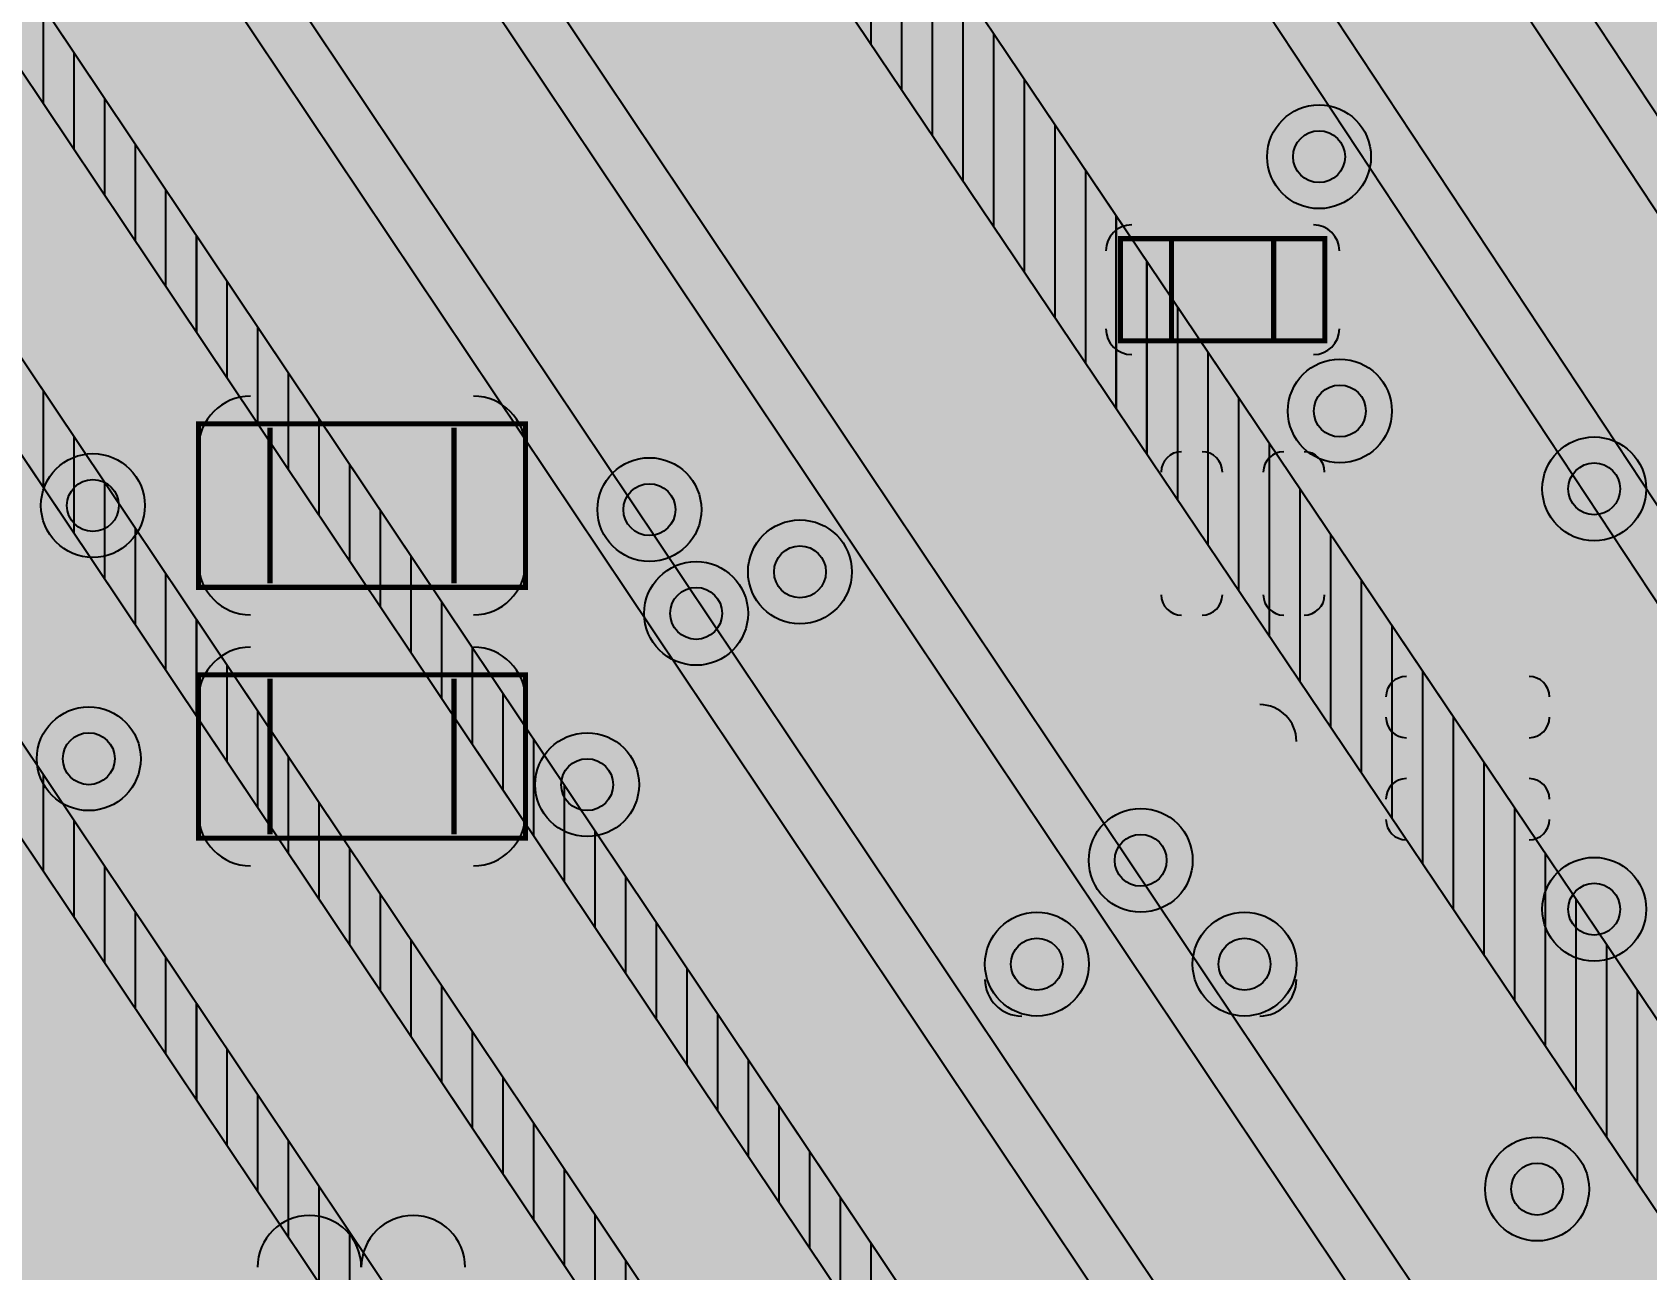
# Model space of a CAD drawing. Extents: x -57 to 2380, y -38 to 1737.
# Drawn here: x 249.1 to 560.1, y 844.5 to 1083 of the extents above; entities that cross this region are included whole.
import ezdxf

# ---------------------------------------------------------------- set-up
doc = ezdxf.new("R2010")
doc.units = 9
for name, color, linetype, true_color in [('BottomLayer', 7, 'Continuous', 0x0000ff), ('Document', 7, 'Continuous', 0xffffff), ('Hole', 7, 'Continuous', 0x222222), ('Multi-Layer', 7, 'Continuous', 0xc0c0c0), ('TopLayer', 7, 'Continuous', 0xff0000), ('TopPasteMaskLayer', 7, 'Continuous', 0x808080), ('TopSilkLayer', 7, 'Continuous', 0xffff00), ('TopSolderMaskLayer', 7, 'Continuous', 0x800080)]:
    doc.layers.add(name, color=color, linetype=linetype, true_color=true_color)

msp = doc.modelspace()

# ---------------------------------------------------------------- hatches: boundary and pattern name
at = {"layer": 'Document'}
for points in [[(830, 1191.61), (5, 1191.61), (5, 486.61), (830, 486.61)], [(280.98, 1009.15), (280.98, 975.49), (344.72, 975.49), (344.72, 1009.15)], [(388.74, 987.32), (389.99, 987.4), (391.23, 987.64), (392.42, 988.02), (393.56, 988.56), (394.62, 989.23), (395.58, 990.03), (396.44, 990.95), (397.18, 991.96), (397.79, 993.06), (398.25, 994.23), (398.56, 995.45), (398.72, 996.69), (398.72, 997.95), (398.56, 999.19), (398.25, 1000.41), (397.79, 1001.58), (397.18, 1002.68), (396.44, 1003.7), (395.58, 1004.61), (394.62, 1005.41), (393.56, 1006.08), (392.42, 1006.62), (391.23, 1007.01), (389.99, 1007.24), (388.74, 1007.32), (387.49, 1007.24), (386.25, 1007.01), (385.06, 1006.62), (383.92, 1006.08), (382.86, 1005.41), (381.89, 1004.61), (381.03, 1003.7), (380.3, 1002.68), (379.69, 1001.58), (379.23, 1000.41), (378.92, 999.19), (378.76, 997.95), (378.76, 996.69), (378.92, 995.45), (379.23, 994.23), (379.69, 993.06), (380.3, 991.96), (381.03, 990.95), (381.89, 990.03), (382.86, 989.23), (383.92, 988.56), (385.06, 988.02), (386.25, 987.64), (387.49, 987.4)], [(478.38, 998.23), (478.38, 974.6), (478.36, 974.13), (478.27, 973.66), (478.13, 973.21), (477.93, 972.77), (477.69, 972.37), (477.39, 971.99), (477.06, 971.66), (476.68, 971.36), (476.28, 971.12), (475.84, 970.92), (475.39, 970.78), (474.92, 970.7), (474.45, 970.67), (470.51, 970.67), (470.04, 970.7), (469.57, 970.78), (469.11, 970.92), (468.68, 971.12), (468.27, 971.36), (467.9, 971.66), (467.56, 971.99), (467.27, 972.37), (467.02, 972.77), (466.83, 973.21), (466.69, 973.66), (466.6, 974.13), (466.57, 974.6), (466.57, 998.23), (466.6, 998.7), (466.69, 999.17), (466.83, 999.62), (467.02, 1000.06), (467.27, 1000.46), (467.56, 1000.84), (467.9, 1001.17), (468.27, 1001.47), (468.68, 1001.71), (469.11, 1001.91), (469.57, 1002.05), (470.04, 1002.13), (470.51, 1002.16), (474.45, 1002.16), (474.92, 1002.13), (475.39, 1002.05), (475.84, 1001.91), (476.28, 1001.71), (476.68, 1001.47), (477.06, 1001.17), (477.39, 1000.84), (477.69, 1000.46), (477.93, 1000.06), (478.13, 999.62), (478.27, 999.17), (478.36, 998.7)], [(498.07, 998.23), (498.07, 974.6), (498.04, 974.13), (497.96, 973.66), (497.81, 973.21), (497.62, 972.77), (497.37, 972.37), (497.08, 971.99), (496.74, 971.66), (496.37, 971.36), (495.96, 971.12), (495.53, 970.92), (495.08, 970.78), (494.61, 970.7), (494.13, 970.67), (490.2, 970.67), (489.72, 970.7), (489.25, 970.78), (488.8, 970.92), (488.37, 971.12), (487.96, 971.36), (487.59, 971.66), (487.25, 971.99), (486.96, 972.37), (486.71, 972.77), (486.51, 973.21), (486.37, 973.66), (486.29, 974.13), (486.26, 974.6), (486.26, 998.23), (486.29, 998.7), (486.37, 999.17), (486.51, 999.62), (486.71, 1000.06), (486.96, 1000.46), (487.25, 1000.84), (487.59, 1001.17), (487.96, 1001.47), (488.37, 1001.71), (488.8, 1001.91), (489.25, 1002.05), (489.72, 1002.13), (490.2, 1002.16), (494.13, 1002.16), (494.61, 1002.13), (495.08, 1002.05), (495.53, 1001.91), (495.96, 1001.71), (496.37, 1001.47), (496.74, 1001.17), (497.08, 1000.84), (497.37, 1000.46), (497.62, 1000.06), (497.81, 999.62), (497.96, 999.17), (498.04, 998.7)], [(403.58, 982.48), (403.58, 864.37), (521.69, 864.37), (521.69, 982.48)], [(280.98, 960.79), (280.98, 927.12), (344.72, 927.12), (344.72, 960.79)], [(537.44, 947.05), (513.82, 947.05), (513.34, 947.07), (512.88, 947.16), (512.42, 947.3), (511.99, 947.5), (511.58, 947.74), (511.21, 948.04), (510.87, 948.37), (510.58, 948.75), (510.33, 949.15), (510.14, 949.59), (510, 950.04), (509.91, 950.51), (509.88, 950.98), (509.88, 954.92), (509.91, 955.39), (510, 955.86), (510.14, 956.32), (510.33, 956.75), (510.58, 957.16), (510.87, 957.53), (511.21, 957.87), (511.58, 958.16), (511.99, 958.41), (512.42, 958.6), (512.88, 958.74), (513.34, 958.83), (513.82, 958.86), (537.44, 958.86), (537.91, 958.83), (538.38, 958.74), (538.84, 958.6), (539.27, 958.41), (539.68, 958.16), (540.05, 957.87), (540.39, 957.53), (540.68, 957.16), (540.93, 956.75), (541.12, 956.32), (541.26, 955.86), (541.35, 955.39), (541.38, 954.92), (541.38, 950.98), (541.35, 950.51), (541.26, 950.04), (541.12, 949.59), (540.93, 949.15), (540.68, 948.75), (540.39, 948.37), (540.05, 948.04), (539.68, 947.74), (539.27, 947.5), (538.84, 947.3), (538.38, 947.16), (537.91, 947.07)], [(475.06, 953.42), (485.57, 953.42), (486.42, 953.37), (487.26, 953.22), (488.07, 952.96), (488.85, 952.61), (489.58, 952.17), (490.25, 951.65), (490.86, 951.04), (491.39, 950.37), (491.83, 949.64), (492.18, 948.86), (492.43, 948.04), (492.59, 947.2), (492.64, 946.35), (492.64, 900.49), (492.59, 899.64), (492.43, 898.8), (492.18, 897.99), (491.83, 897.21), (491.39, 896.48), (490.86, 895.81), (490.25, 895.2), (489.58, 894.68), (488.85, 894.23), (488.07, 893.88), (487.26, 893.63), (486.42, 893.47), (485.57, 893.42), (439.71, 893.42), (438.86, 893.47), (438.02, 893.63), (437.2, 893.88), (436.42, 894.23), (435.69, 894.68), (435.02, 895.2), (434.42, 895.81), (433.89, 896.48), (433.45, 897.21), (433.1, 897.99), (432.84, 898.8), (432.69, 899.64), (432.64, 900.49), (432.64, 911)], [(390.14, 945.92), (390.14, 940.92), (417.64, 940.92), (417.64, 945.92)], [(537.44, 927.36), (513.82, 927.36), (513.34, 927.39), (512.88, 927.47), (512.42, 927.62), (511.99, 927.81), (511.58, 928.06), (511.21, 928.35), (510.87, 928.69), (510.58, 929.06), (510.33, 929.47), (510.14, 929.9), (510, 930.36), (509.91, 930.82), (509.88, 931.3), (509.88, 935.23), (509.91, 935.71), (510, 936.18), (510.14, 936.63), (510.33, 937.06), (510.58, 937.47), (510.87, 937.85), (511.21, 938.18), (511.58, 938.47), (511.99, 938.72), (512.42, 938.92), (512.88, 939.06), (513.34, 939.14), (513.82, 939.17), (537.44, 939.17), (537.91, 939.14), (538.38, 939.06), (538.84, 938.92), (539.27, 938.72), (539.68, 938.47), (540.05, 938.18), (540.39, 937.85), (540.68, 937.47), (540.93, 937.06), (541.12, 936.63), (541.26, 936.18), (541.35, 935.71), (541.38, 935.23), (541.38, 931.3), (541.35, 930.82), (541.26, 930.36), (541.12, 929.9), (540.93, 929.47), (540.68, 929.06), (540.39, 928.69), (540.05, 928.35), (539.68, 928.06), (539.27, 927.81), (538.84, 927.62), (538.38, 927.47), (537.91, 927.39)], [(282.5, 907.5), (282.5, 792.5), (342.5, 792.5), (342.5, 907.5)], [(427.64, 883.42), (437.64, 883.42), (437.64, 888.42), (427.64, 888.42)]]:
    msp.add_hatch(color=256, dxfattribs=at).paths.add_polyline_path(points)
at = {"layer": 'TopLayer'}
for points in [[(455.77, 1041.09), (455.78, 1041.36), (455.83, 1041.63), (455.91, 1041.89), (456.03, 1042.14), (456.17, 1042.38), (456.34, 1042.59), (456.53, 1042.79), (456.75, 1042.96), (456.98, 1043.1), (457.23, 1043.21), (457.5, 1043.29), (457.77, 1043.34), (458.04, 1043.36), (468.65, 1043.36), (468.92, 1043.34), (469.19, 1043.29), (469.46, 1043.21), (469.71, 1043.1), (469.94, 1042.96), (470.16, 1042.79), (470.35, 1042.59), (470.52, 1042.38), (470.66, 1042.14), (470.78, 1041.89), (470.86, 1041.63), (470.91, 1041.36), (470.92, 1041.09), (470.92, 1025.63), (470.91, 1025.36), (470.86, 1025.09), (470.78, 1024.83), (470.66, 1024.58), (470.52, 1024.34), (470.35, 1024.13), (470.16, 1023.93), (469.94, 1023.76), (469.71, 1023.62), (469.46, 1023.51), (469.19, 1023.43), (468.92, 1023.38), (468.65, 1023.36), (458.04, 1023.36), (457.77, 1023.38), (457.5, 1023.43), (457.23, 1023.51), (456.98, 1023.62), (456.75, 1023.76), (456.53, 1023.93), (456.34, 1024.13), (456.17, 1024.34), (456.03, 1024.58), (455.91, 1024.83), (455.83, 1025.09), (455.78, 1025.36), (455.77, 1025.63)], [(485.92, 1041.09), (485.94, 1041.36), (485.99, 1041.63), (486.07, 1041.89), (486.18, 1042.14), (486.33, 1042.38), (486.5, 1042.59), (486.69, 1042.79), (486.91, 1042.96), (487.14, 1043.1), (487.39, 1043.21), (487.65, 1043.29), (487.92, 1043.34), (488.2, 1043.36), (498.81, 1043.36), (499.08, 1043.34), (499.35, 1043.29), (499.61, 1043.21), (499.86, 1043.1), (500.1, 1042.96), (500.32, 1042.79), (500.51, 1042.59), (500.68, 1042.38), (500.82, 1042.14), (500.93, 1041.89), (501.02, 1041.63), (501.07, 1041.36), (501.08, 1041.09), (501.08, 1025.63), (501.07, 1025.36), (501.02, 1025.09), (500.93, 1024.83), (500.82, 1024.58), (500.68, 1024.34), (500.51, 1024.13), (500.32, 1023.93), (500.1, 1023.76), (499.86, 1023.62), (499.61, 1023.51), (499.35, 1023.43), (499.08, 1023.38), (498.81, 1023.36), (488.2, 1023.36), (487.92, 1023.38), (487.65, 1023.43), (487.39, 1023.51), (487.14, 1023.62), (486.91, 1023.76), (486.69, 1023.93), (486.5, 1024.13), (486.33, 1024.34), (486.18, 1024.58), (486.07, 1024.83), (485.99, 1025.09), (485.94, 1025.36), (485.92, 1025.63)], [(302.64, 980.21), (302.61, 979.8), (302.54, 979.39), (302.41, 979), (302.24, 978.62), (302.03, 978.26), (301.78, 977.94), (301.48, 977.65), (301.16, 977.39), (300.8, 977.18), (300.43, 977.01), (300.03, 976.88), (299.62, 976.81), (299.21, 976.79), (278.66, 976.79), (278.25, 976.81), (277.84, 976.88), (277.45, 977.01), (277.07, 977.18), (276.72, 977.39), (276.39, 977.65), (276.1, 977.94), (275.84, 978.26), (275.63, 978.62), (275.46, 979), (275.34, 979.39), (275.26, 979.8), (275.24, 980.21), (275.24, 1003.36), (275.26, 1003.77), (275.34, 1004.18), (275.46, 1004.57), (275.63, 1004.95), (275.84, 1005.31), (276.1, 1005.63), (276.39, 1005.92), (276.72, 1006.18), (277.07, 1006.39), (277.45, 1006.56), (277.84, 1006.69), (278.25, 1006.76), (278.66, 1006.79), (299.21, 1006.79), (299.62, 1006.76), (300.03, 1006.69), (300.43, 1006.56), (300.8, 1006.39), (301.16, 1006.18), (301.48, 1005.92), (301.78, 1005.63), (302.03, 1005.31), (302.24, 1004.95), (302.41, 1004.57), (302.54, 1004.18), (302.61, 1003.77), (302.64, 1003.36)], [(350.04, 980.21), (350.01, 979.8), (349.94, 979.39), (349.82, 979), (349.65, 978.62), (349.43, 978.26), (349.18, 977.94), (348.88, 977.65), (348.56, 977.39), (348.21, 977.18), (347.83, 977.01), (347.43, 976.88), (347.03, 976.81), (346.61, 976.79), (326.06, 976.79), (325.65, 976.81), (325.24, 976.88), (324.85, 977.01), (324.47, 977.18), (324.12, 977.39), (323.79, 977.65), (323.5, 977.94), (323.24, 978.26), (323.03, 978.62), (322.86, 979), (322.74, 979.39), (322.66, 979.8), (322.64, 980.21), (322.64, 1003.36), (322.66, 1003.77), (322.74, 1004.18), (322.86, 1004.57), (323.03, 1004.95), (323.24, 1005.31), (323.5, 1005.63), (323.79, 1005.92), (324.12, 1006.18), (324.47, 1006.39), (324.85, 1006.56), (325.24, 1006.69), (325.65, 1006.76), (326.06, 1006.79), (346.61, 1006.79), (347.03, 1006.76), (347.43, 1006.69), (347.83, 1006.56), (348.21, 1006.39), (348.56, 1006.18), (348.88, 1005.92), (349.18, 1005.63), (349.43, 1005.31), (349.65, 1004.95), (349.82, 1004.57), (349.94, 1004.18), (350.01, 1003.77), (350.04, 1003.36)], [(435.87, 998.23), (436.2, 998.21), (436.52, 998.15), (436.84, 998.05), (437.15, 997.91), (437.43, 997.74), (437.69, 997.53), (437.93, 997.3), (438.13, 997.04), (438.31, 996.75), (438.44, 996.45), (438.54, 996.13), (438.6, 995.8), (438.62, 995.47), (438.62, 975.39), (438.6, 975.06), (438.54, 974.73), (438.44, 974.41), (438.31, 974.11), (438.13, 973.83), (437.93, 973.56), (437.69, 973.33), (437.43, 973.12), (437.15, 972.95), (436.84, 972.81), (436.52, 972.72), (436.2, 972.66), (435.87, 972.64), (430.35, 972.64), (430.02, 972.66), (429.69, 972.72), (429.38, 972.81), (429.07, 972.95), (428.79, 973.12), (428.53, 973.33), (428.29, 973.56), (428.09, 973.83), (427.91, 974.11), (427.78, 974.41), (427.68, 974.73), (427.62, 975.06), (427.6, 975.39), (427.6, 995.47), (427.62, 995.8), (427.68, 996.13), (427.78, 996.45), (427.91, 996.75), (428.09, 997.04), (428.29, 997.3), (428.53, 997.53), (428.79, 997.74), (429.07, 997.91), (429.38, 998.05), (429.69, 998.15), (430.02, 998.21), (430.35, 998.23)], [(455.55, 998.23), (455.88, 998.21), (456.21, 998.15), (456.53, 998.05), (456.83, 997.91), (457.12, 997.74), (457.38, 997.53), (457.61, 997.3), (457.82, 997.04), (457.99, 996.75), (458.13, 996.45), (458.23, 996.13), (458.29, 995.8), (458.31, 995.47), (458.31, 975.39), (458.29, 975.06), (458.23, 974.73), (458.13, 974.41), (457.99, 974.11), (457.82, 973.83), (457.61, 973.56), (457.38, 973.33), (457.12, 973.12), (456.83, 972.95), (456.53, 972.81), (456.21, 972.72), (455.88, 972.66), (455.55, 972.64), (450.04, 972.64), (449.71, 972.66), (449.38, 972.72), (449.06, 972.81), (448.76, 972.95), (448.47, 973.12), (448.21, 973.33), (447.98, 973.56), (447.77, 973.83), (447.6, 974.11), (447.46, 974.41), (447.36, 974.73), (447.3, 975.06), (447.28, 975.39), (447.28, 995.47), (447.3, 995.8), (447.36, 996.13), (447.46, 996.45), (447.6, 996.75), (447.77, 997.04), (447.98, 997.3), (448.21, 997.53), (448.47, 997.74), (448.76, 997.91), (449.06, 998.05), (449.38, 998.15), (449.71, 998.21), (450.04, 998.23)], [(475.24, 998.23), (475.57, 998.21), (475.89, 998.15), (476.21, 998.05), (476.52, 997.91), (476.8, 997.74), (477.06, 997.53), (477.3, 997.3), (477.5, 997.04), (477.68, 996.75), (477.81, 996.45), (477.91, 996.13), (477.97, 995.8), (477.99, 995.47), (477.99, 967.52), (477.97, 967.19), (477.91, 966.86), (477.81, 966.54), (477.68, 966.24), (477.5, 965.95), (477.3, 965.69), (477.06, 965.45), (476.8, 965.25), (476.52, 965.08), (476.21, 964.94), (475.89, 964.84), (475.57, 964.78), (475.24, 964.76), (469.72, 964.76), (469.39, 964.78), (469.06, 964.84), (468.75, 964.94), (468.44, 965.08), (468.16, 965.25), (467.9, 965.45), (467.66, 965.69), (467.46, 965.95), (467.28, 966.24), (467.15, 966.54), (467.05, 966.86), (466.99, 967.19), (466.97, 967.52), (466.97, 995.47), (466.99, 995.8), (467.05, 996.13), (467.15, 996.45), (467.28, 996.75), (467.46, 997.04), (467.66, 997.3), (467.9, 997.53), (468.16, 997.74), (468.44, 997.91), (468.75, 998.05), (469.06, 998.15), (469.39, 998.21), (469.72, 998.23)], [(494.92, 998.23), (495.25, 998.21), (495.58, 998.15), (495.9, 998.05), (496.2, 997.91), (496.49, 997.74), (496.75, 997.53), (496.98, 997.3), (497.19, 997.04), (497.36, 996.75), (497.5, 996.45), (497.6, 996.13), (497.66, 995.8), (497.68, 995.47), (497.68, 967.52), (497.66, 967.19), (497.6, 966.86), (497.5, 966.54), (497.36, 966.24), (497.19, 965.95), (496.98, 965.69), (496.75, 965.45), (496.49, 965.25), (496.2, 965.08), (495.9, 964.94), (495.58, 964.84), (495.25, 964.78), (494.92, 964.76), (489.41, 964.76), (489.08, 964.78), (488.75, 964.84), (488.43, 964.94), (488.13, 965.08), (487.84, 965.25), (487.58, 965.45), (487.35, 965.69), (487.14, 965.95), (486.97, 966.24), (486.83, 966.54), (486.73, 966.86), (486.67, 967.19), (486.65, 967.52), (486.65, 995.47), (486.67, 995.8), (486.73, 996.13), (486.83, 996.45), (486.97, 996.75), (487.14, 997.04), (487.35, 997.3), (487.58, 997.53), (487.84, 997.74), (488.13, 997.91), (488.43, 998.05), (488.75, 998.15), (489.08, 998.21), (489.41, 998.23)], [(302.64, 931.85), (302.61, 931.44), (302.54, 931.03), (302.41, 930.63), (302.24, 930.26), (302.03, 929.9), (301.78, 929.58), (301.48, 929.28), (301.16, 929.03), (300.8, 928.82), (300.43, 928.65), (300.03, 928.52), (299.62, 928.45), (299.21, 928.42), (278.66, 928.42), (278.25, 928.45), (277.84, 928.52), (277.45, 928.65), (277.07, 928.82), (276.72, 929.03), (276.39, 929.28), (276.1, 929.58), (275.84, 929.9), (275.63, 930.26), (275.46, 930.63), (275.34, 931.03), (275.26, 931.44), (275.24, 931.85), (275.24, 955), (275.26, 955.41), (275.34, 955.82), (275.46, 956.21), (275.63, 956.59), (275.84, 956.94), (276.1, 957.27), (276.39, 957.56), (276.72, 957.82), (277.07, 958.03), (277.45, 958.2), (277.84, 958.32), (278.25, 958.4), (278.66, 958.42), (299.21, 958.42), (299.62, 958.4), (300.03, 958.32), (300.43, 958.2), (300.8, 958.03), (301.16, 957.82), (301.48, 957.56), (301.78, 957.27), (302.03, 956.94), (302.24, 956.59), (302.41, 956.21), (302.54, 955.82), (302.61, 955.41), (302.64, 955)], [(350.04, 931.85), (350.01, 931.44), (349.94, 931.03), (349.82, 930.63), (349.65, 930.26), (349.43, 929.9), (349.18, 929.58), (348.88, 929.28), (348.56, 929.03), (348.21, 928.82), (347.83, 928.65), (347.43, 928.52), (347.03, 928.45), (346.61, 928.42), (326.06, 928.42), (325.65, 928.45), (325.24, 928.52), (324.85, 928.65), (324.47, 928.82), (324.12, 929.03), (323.79, 929.28), (323.5, 929.58), (323.24, 929.9), (323.03, 930.26), (322.86, 930.63), (322.74, 931.03), (322.66, 931.44), (322.64, 931.85), (322.64, 955), (322.66, 955.41), (322.74, 955.82), (322.86, 956.21), (323.03, 956.59), (323.24, 956.94), (323.5, 957.27), (323.79, 957.56), (324.12, 957.82), (324.47, 958.03), (324.85, 958.2), (325.24, 958.32), (325.65, 958.4), (326.06, 958.42), (346.61, 958.42), (347.03, 958.4), (347.43, 958.32), (347.83, 958.2), (348.21, 958.03), (348.56, 957.82), (348.88, 957.56), (349.18, 957.27), (349.43, 956.94), (349.65, 956.59), (349.82, 956.21), (349.94, 955.82), (350.01, 955.41), (350.04, 955)], [(387.83, 955.71), (387.85, 956.04), (387.91, 956.37), (388.01, 956.68), (388.15, 956.99), (388.32, 957.27), (388.53, 957.53), (388.76, 957.77), (389.02, 957.97), (389.31, 958.15), (389.61, 958.28), (389.93, 958.38), (390.26, 958.44), (390.59, 958.46), (410.67, 958.46), (411, 958.44), (411.33, 958.38), (411.65, 958.28), (411.95, 958.15), (412.23, 957.97), (412.5, 957.77), (412.73, 957.53), (412.94, 957.27), (413.11, 956.99), (413.25, 956.68), (413.34, 956.37), (413.4, 956.04), (413.42, 955.71), (413.42, 950.19), (413.4, 949.86), (413.34, 949.54), (413.25, 949.22), (413.11, 948.91), (412.94, 948.63), (412.73, 948.37), (412.5, 948.13), (412.23, 947.93), (411.95, 947.75), (411.65, 947.62), (411.33, 947.52), (411, 947.46), (410.67, 947.44), (390.59, 947.44), (390.26, 947.46), (389.93, 947.52), (389.61, 947.62), (389.31, 947.75), (389.02, 947.93), (388.76, 948.13), (388.53, 948.37), (388.32, 948.63), (388.15, 948.91), (388.01, 949.22), (387.91, 949.54), (387.85, 949.86), (387.83, 950.19)], [(537.44, 950.19), (537.42, 949.86), (537.36, 949.54), (537.26, 949.22), (537.12, 948.91), (536.95, 948.63), (536.75, 948.37), (536.51, 948.13), (536.25, 947.93), (535.96, 947.75), (535.66, 947.62), (535.34, 947.52), (535.02, 947.46), (534.68, 947.44), (506.73, 947.44), (506.4, 947.46), (506.07, 947.52), (505.75, 947.62), (505.45, 947.75), (505.17, 947.93), (504.9, 948.13), (504.67, 948.37), (504.46, 948.63), (504.29, 948.91), (504.15, 949.22), (504.06, 949.54), (504, 949.86), (503.98, 950.19), (503.98, 955.71), (504, 956.04), (504.06, 956.37), (504.15, 956.68), (504.29, 956.99), (504.46, 957.27), (504.67, 957.53), (504.9, 957.77), (505.17, 957.97), (505.45, 958.15), (505.75, 958.28), (506.07, 958.38), (506.4, 958.44), (506.73, 958.46), (534.68, 958.46), (535.02, 958.44), (535.34, 958.38), (535.66, 958.28), (535.96, 958.15), (536.25, 957.97), (536.51, 957.77), (536.75, 957.53), (536.95, 957.27), (537.12, 956.99), (537.26, 956.68), (537.36, 956.37), (537.42, 956.04), (537.44, 955.71)], [(475.06, 953.42), (485.57, 953.42), (486.42, 953.37), (487.26, 953.22), (488.07, 952.96), (488.85, 952.61), (489.58, 952.17), (490.25, 951.65), (490.86, 951.04), (491.39, 950.37), (491.83, 949.64), (492.18, 948.86), (492.43, 948.04), (492.59, 947.2), (492.64, 946.35), (492.64, 900.49), (492.59, 899.64), (492.43, 898.8), (492.18, 897.99), (491.83, 897.21), (491.39, 896.48), (490.86, 895.81), (490.25, 895.2), (489.58, 894.68), (488.85, 894.23), (488.07, 893.88), (487.26, 893.63), (486.42, 893.47), (485.57, 893.42), (439.71, 893.42), (438.86, 893.47), (438.02, 893.63), (437.2, 893.88), (436.42, 894.23), (435.69, 894.68), (435.02, 895.2), (434.42, 895.81), (433.89, 896.48), (433.45, 897.21), (433.1, 897.99), (432.84, 898.8), (432.69, 899.64), (432.64, 900.49), (432.64, 911)], [(387.83, 936.02), (387.85, 936.35), (387.91, 936.68), (388.01, 937), (388.15, 937.3), (388.32, 937.59), (388.53, 937.85), (388.76, 938.08), (389.02, 938.29), (389.31, 938.46), (389.61, 938.6), (389.93, 938.7), (390.26, 938.76), (390.59, 938.78), (410.67, 938.78), (411, 938.76), (411.33, 938.7), (411.65, 938.6), (411.95, 938.46), (412.23, 938.29), (412.5, 938.08), (412.73, 937.85), (412.94, 937.59), (413.11, 937.3), (413.25, 937), (413.34, 936.68), (413.4, 936.35), (413.42, 936.02), (413.42, 930.51), (413.4, 930.18), (413.34, 929.85), (413.25, 929.53), (413.11, 929.23), (412.94, 928.94), (412.73, 928.68), (412.5, 928.45), (412.23, 928.24), (411.95, 928.07), (411.65, 927.93), (411.33, 927.83), (411, 927.77), (410.67, 927.75), (390.59, 927.75), (390.26, 927.77), (389.93, 927.83), (389.61, 927.93), (389.31, 928.07), (389.02, 928.24), (388.76, 928.45), (388.53, 928.68), (388.32, 928.94), (388.15, 929.23), (388.01, 929.53), (387.91, 929.85), (387.85, 930.18), (387.83, 930.51)], [(537.44, 930.51), (537.42, 930.18), (537.36, 929.85), (537.26, 929.53), (537.12, 929.23), (536.95, 928.94), (536.75, 928.68), (536.51, 928.45), (536.25, 928.24), (535.96, 928.07), (535.66, 927.93), (535.34, 927.83), (535.02, 927.77), (534.68, 927.75), (506.73, 927.75), (506.4, 927.77), (506.07, 927.83), (505.75, 927.93), (505.45, 928.07), (505.17, 928.24), (504.9, 928.45), (504.67, 928.68), (504.46, 928.94), (504.29, 929.23), (504.15, 929.53), (504.06, 929.85), (504, 930.18), (503.98, 930.51), (503.98, 936.02), (504, 936.35), (504.06, 936.68), (504.15, 937), (504.29, 937.3), (504.46, 937.59), (504.67, 937.85), (504.9, 938.08), (505.17, 938.29), (505.45, 938.46), (505.75, 938.6), (506.07, 938.7), (506.4, 938.76), (506.73, 938.78), (534.68, 938.78), (535.02, 938.76), (535.34, 938.7), (535.66, 938.6), (535.96, 938.46), (536.25, 938.29), (536.51, 938.08), (536.75, 937.85), (536.95, 937.59), (537.12, 937.3), (537.26, 937), (537.36, 936.68), (537.42, 936.35), (537.44, 936.02)], [(472.64, 933.42), (472.64, 913.42), (452.64, 913.42), (452.64, 933.42)], [(387.83, 916.34), (387.85, 916.67), (387.91, 917), (388.01, 917.31), (388.15, 917.62), (388.32, 917.9), (388.53, 918.16), (388.76, 918.4), (389.02, 918.6), (389.31, 918.78), (389.61, 918.91), (389.93, 919.01), (390.26, 919.07), (390.59, 919.09), (418.54, 919.09), (418.87, 919.07), (419.2, 919.01), (419.52, 918.91), (419.82, 918.78), (420.11, 918.6), (420.37, 918.4), (420.61, 918.16), (420.81, 917.9), (420.98, 917.62), (421.12, 917.31), (421.22, 917), (421.28, 916.67), (421.3, 916.34), (421.3, 910.82), (421.28, 910.49), (421.22, 910.17), (421.12, 909.85), (420.98, 909.54), (420.81, 909.26), (420.61, 909), (420.37, 908.76), (420.11, 908.56), (419.82, 908.38), (419.52, 908.25), (419.2, 908.15), (418.87, 908.09), (418.54, 908.07), (390.59, 908.07), (390.26, 908.09), (389.93, 908.15), (389.61, 908.25), (389.31, 908.38), (389.02, 908.56), (388.76, 908.76), (388.53, 909), (388.32, 909.26), (388.15, 909.54), (388.01, 909.85), (387.91, 910.17), (387.85, 910.49), (387.83, 910.82)], [(537.44, 910.82), (537.42, 910.49), (537.36, 910.17), (537.26, 909.85), (537.12, 909.54), (536.95, 909.26), (536.75, 909), (536.51, 908.76), (536.25, 908.56), (535.96, 908.38), (535.66, 908.25), (535.34, 908.15), (535.02, 908.09), (534.68, 908.07), (506.73, 908.07), (506.4, 908.09), (506.07, 908.15), (505.75, 908.25), (505.45, 908.38), (505.17, 908.56), (504.9, 908.76), (504.67, 909), (504.46, 909.26), (504.29, 909.54), (504.15, 909.85), (504.06, 910.17), (504, 910.49), (503.98, 910.82), (503.98, 916.34), (504, 916.67), (504.06, 917), (504.15, 917.31), (504.29, 917.62), (504.46, 917.9), (504.67, 918.16), (504.9, 918.4), (505.17, 918.6), (505.45, 918.78), (505.75, 918.91), (506.07, 919.01), (506.4, 919.07), (506.73, 919.09), (534.68, 919.09), (535.02, 919.07), (535.34, 919.01), (535.66, 918.91), (535.96, 918.78), (536.25, 918.6), (536.51, 918.4), (536.75, 918.16), (536.95, 917.9), (537.12, 917.62), (537.26, 917.31), (537.36, 917), (537.42, 916.67), (537.44, 916.34)], [(337.5, 905), (338.1, 904.96), (338.7, 904.85), (339.27, 904.67), (339.82, 904.43), (340.34, 904.11), (340.81, 903.74), (341.24, 903.31), (341.61, 902.84), (341.93, 902.32), (342.17, 901.77), (342.35, 901.19), (342.46, 900.6), (342.5, 900), (342.5, 870), (342.46, 869.4), (342.35, 868.8), (342.17, 868.23), (341.93, 867.67), (341.61, 867.16), (341.24, 866.68), (340.81, 866.26), (340.34, 865.88), (339.82, 865.57), (339.27, 865.32), (338.7, 865.14), (338.1, 865.03), (337.5, 865), (287.5, 865), (286.9, 865.03), (286.3, 865.14), (285.73, 865.32), (285.18, 865.57), (284.66, 865.88), (284.18, 866.26), (283.76, 866.68), (283.38, 867.16), (283.07, 867.67), (282.82, 868.23), (282.64, 868.8), (282.54, 869.4), (282.5, 870), (282.5, 900), (282.54, 900.6), (282.64, 901.19), (282.82, 901.77), (283.07, 902.32), (283.38, 902.84), (283.76, 903.31), (284.18, 903.74), (284.66, 904.11), (285.18, 904.43), (285.73, 904.67), (286.3, 904.85), (286.9, 904.96), (287.5, 905)], [(387.83, 896.65), (387.85, 896.98), (387.91, 897.31), (388.01, 897.63), (388.15, 897.93), (388.32, 898.22), (388.53, 898.48), (388.76, 898.71), (389.02, 898.92), (389.31, 899.09), (389.61, 899.23), (389.93, 899.33), (390.26, 899.39), (390.59, 899.41), (418.54, 899.41), (418.87, 899.39), (419.2, 899.33), (419.52, 899.23), (419.82, 899.09), (420.11, 898.92), (420.37, 898.71), (420.61, 898.48), (420.81, 898.22), (420.98, 897.93), (421.12, 897.63), (421.22, 897.31), (421.28, 896.98), (421.3, 896.65), (421.3, 891.14), (421.28, 890.81), (421.22, 890.48), (421.12, 890.16), (420.98, 889.86), (420.81, 889.57), (420.61, 889.31), (420.37, 889.08), (420.11, 888.87), (419.82, 888.7), (419.52, 888.56), (419.2, 888.46), (418.87, 888.4), (418.54, 888.38), (390.59, 888.38), (390.26, 888.4), (389.93, 888.46), (389.61, 888.56), (389.31, 888.7), (389.02, 888.87), (388.76, 889.08), (388.53, 889.31), (388.32, 889.57), (388.15, 889.86), (388.01, 890.16), (387.91, 890.48), (387.85, 890.81), (387.83, 891.14)], [(537.44, 891.14), (537.42, 890.81), (537.36, 890.48), (537.26, 890.16), (537.12, 889.86), (536.95, 889.57), (536.75, 889.31), (536.51, 889.08), (536.25, 888.87), (535.96, 888.7), (535.66, 888.56), (535.34, 888.46), (535.02, 888.4), (534.68, 888.38), (506.73, 888.38), (506.4, 888.4), (506.07, 888.46), (505.75, 888.56), (505.45, 888.7), (505.17, 888.87), (504.9, 889.08), (504.67, 889.31), (504.46, 889.57), (504.29, 889.86), (504.15, 890.16), (504.06, 890.48), (504, 890.81), (503.98, 891.14), (503.98, 896.65), (504, 896.98), (504.06, 897.31), (504.15, 897.63), (504.29, 897.93), (504.46, 898.22), (504.67, 898.48), (504.9, 898.71), (505.17, 898.92), (505.45, 899.09), (505.75, 899.23), (506.07, 899.33), (506.4, 899.39), (506.73, 899.41), (534.68, 899.41), (535.02, 899.39), (535.34, 899.33), (535.66, 899.23), (535.96, 899.09), (536.25, 898.92), (536.51, 898.71), (536.75, 898.48), (536.95, 898.22), (537.12, 897.93), (537.26, 897.63), (537.36, 897.31), (537.42, 896.98), (537.44, 896.65)], [(430.35, 848.62), (430.02, 848.64), (429.69, 848.7), (429.38, 848.8), (429.07, 848.94), (428.79, 849.11), (428.53, 849.31), (428.29, 849.55), (428.09, 849.81), (427.91, 850.1), (427.78, 850.4), (427.68, 850.72), (427.62, 851.04), (427.6, 851.38), (427.6, 879.33), (427.62, 879.66), (427.68, 879.99), (427.78, 880.31), (427.91, 880.61), (428.09, 880.89), (428.29, 881.16), (428.53, 881.39), (428.79, 881.6), (429.07, 881.77), (429.38, 881.91), (429.69, 882), (430.02, 882.06), (430.35, 882.08), (435.87, 882.08), (436.2, 882.06), (436.52, 882), (436.84, 881.91), (437.15, 881.77), (437.43, 881.6), (437.69, 881.39), (437.93, 881.16), (438.13, 880.89), (438.31, 880.61), (438.44, 880.31), (438.54, 879.99), (438.6, 879.66), (438.62, 879.33), (438.62, 851.38), (438.6, 851.04), (438.54, 850.72), (438.44, 850.4), (438.31, 850.1), (438.13, 849.81), (437.93, 849.55), (437.69, 849.31), (437.43, 849.11), (437.15, 848.94), (436.84, 848.8), (436.52, 848.7), (436.2, 848.64), (435.87, 848.62)], [(450.04, 848.62), (449.71, 848.64), (449.38, 848.7), (449.06, 848.8), (448.76, 848.94), (448.47, 849.11), (448.21, 849.31), (447.98, 849.55), (447.77, 849.81), (447.6, 850.1), (447.46, 850.4), (447.36, 850.72), (447.3, 851.04), (447.28, 851.38), (447.28, 879.33), (447.3, 879.66), (447.36, 879.99), (447.46, 880.31), (447.6, 880.61), (447.77, 880.89), (447.98, 881.16), (448.21, 881.39), (448.47, 881.6), (448.76, 881.77), (449.06, 881.91), (449.38, 882), (449.71, 882.06), (450.04, 882.08), (455.55, 882.08), (455.88, 882.06), (456.21, 882), (456.53, 881.91), (456.83, 881.77), (457.12, 881.6), (457.38, 881.39), (457.61, 881.16), (457.82, 880.89), (457.99, 880.61), (458.13, 880.31), (458.23, 879.99), (458.29, 879.66), (458.31, 879.33), (458.31, 851.38), (458.29, 851.04), (458.23, 850.72), (458.13, 850.4), (457.99, 850.1), (457.82, 849.81), (457.61, 849.55), (457.38, 849.31), (457.12, 849.11), (456.83, 848.94), (456.53, 848.8), (456.21, 848.7), (455.88, 848.64), (455.55, 848.62)], [(469.72, 848.62), (469.39, 848.64), (469.06, 848.7), (468.75, 848.8), (468.44, 848.94), (468.16, 849.11), (467.9, 849.31), (467.66, 849.55), (467.46, 849.81), (467.28, 850.1), (467.15, 850.4), (467.05, 850.72), (466.99, 851.04), (466.97, 851.38), (466.97, 879.33), (466.99, 879.66), (467.05, 879.99), (467.15, 880.31), (467.28, 880.61), (467.46, 880.89), (467.66, 881.16), (467.9, 881.39), (468.16, 881.6), (468.44, 881.77), (468.75, 881.91), (469.06, 882), (469.39, 882.06), (469.72, 882.08), (475.24, 882.08), (475.57, 882.06), (475.89, 882), (476.21, 881.91), (476.52, 881.77), (476.8, 881.6), (477.06, 881.39), (477.3, 881.16), (477.5, 880.89), (477.68, 880.61), (477.81, 880.31), (477.91, 879.99), (477.97, 879.66), (477.99, 879.33), (477.99, 851.38), (477.97, 851.04), (477.91, 850.72), (477.81, 850.4), (477.68, 850.1), (477.5, 849.81), (477.3, 849.55), (477.06, 849.31), (476.8, 849.11), (476.52, 848.94), (476.21, 848.8), (475.89, 848.7), (475.57, 848.64), (475.24, 848.62)], [(489.41, 848.62), (489.08, 848.64), (488.75, 848.7), (488.43, 848.8), (488.13, 848.94), (487.84, 849.11), (487.58, 849.31), (487.35, 849.55), (487.14, 849.81), (486.97, 850.1), (486.83, 850.4), (486.73, 850.72), (486.67, 851.04), (486.65, 851.38), (486.65, 879.33), (486.67, 879.66), (486.73, 879.99), (486.83, 880.31), (486.97, 880.61), (487.14, 880.89), (487.35, 881.16), (487.58, 881.39), (487.84, 881.6), (488.13, 881.77), (488.43, 881.91), (488.75, 882), (489.08, 882.06), (489.41, 882.08), (494.92, 882.08), (495.25, 882.06), (495.58, 882), (495.9, 881.91), (496.2, 881.77), (496.49, 881.6), (496.75, 881.39), (496.98, 881.16), (497.19, 880.89), (497.36, 880.61), (497.5, 880.31), (497.6, 879.99), (497.66, 879.66), (497.68, 879.33), (497.68, 851.38), (497.66, 851.04), (497.6, 850.72), (497.5, 850.4), (497.36, 850.1), (497.19, 849.81), (496.98, 849.55), (496.75, 849.31), (496.49, 849.11), (496.2, 848.94), (495.9, 848.8), (495.58, 848.7), (495.25, 848.64), (494.92, 848.62)]]:
    msp.add_hatch(color=256, dxfattribs=at).paths.add_polyline_path(points)
at = {"layer": 'TopPasteMaskLayer'}
msp.add_hatch(color=256, dxfattribs=at).paths.add_polyline_path([(472.64, 933.42), (472.64, 913.42), (452.64, 913.42), (452.64, 933.42)])
at = {"layer": 'TopSolderMaskLayer'}
msp.add_hatch(color=256, dxfattribs=at).paths.add_polyline_path([(473.64, 934.42), (473.64, 912.42), (451.64, 912.42), (451.64, 934.42)])

# ---------------------------------------------------------------- linework, layer by layer
at = {"layer": 'BottomLayer', "const_width": 12}
msp.add_lwpolyline([(511.64, 783), (463, 783), (458, 778), (385, 778), (365, 778), (359.5, 783.5), (339, 804), (339, 836), (339, 921), (356, 938)], dxfattribs=at)
at = {"layer": 'Document'}
for points, const_width in [([(5.07, 1381.71), (374.19, 830.22), (9.05, 277.28)], 0.39), ([(-0.54, 281.55), (361.76, 830.18), (-0.54, 1371.48)], 0.39), ([(66.36, 308.21), (411.16, 830.34), (62.8, 1350.78)], 0.39), ([(82.19, 1340.42), (423.6, 830.38), (85.61, 318.57)], 0.39), ([(127.21, 549.66), (156.73, 594.37), (168.54, 612.26), (180.36, 630.15), (192.17, 648.03), (203.98, 665.92), (221.69, 692.75), (233.51, 710.63), (245.32, 728.52), (257.13, 746.41), (268.94, 764.29), (286.65, 791.12), (298.47, 809.01), (310.28, 826.89), (312.35, 830.04), (-0.54, 1297.52)], 0.39), ([(319.35, 442.31), (579.8, 829.38), (313.82, 1224.54)], 0.39), ([(338.88, 1224.54), (592.28, 847.93), (844.07, 1222.13)], 0.39), ([(263.03, 587.24), (268.94, 596.18), (274.84, 605.12), (280.75, 614.06), (423.6, 830.38), (404.76, 858.51), (392.95, 876.16), (381.14, 893.81), (369.33, 911.45), (357.52, 929.1), (327.99, 973.21), (316.18, 990.85), (286.65, 1034.97), (268.94, 1061.43), (257.13, 1079.08), (227.6, 1123.19)], 0.39), ([(410.67, 1080.65), (410.67, 1117.84)], 0.39), ([(416.58, 1071.88), (416.58, 1109.06)], 0.39), ([(422.48, 1063.1), (422.48, 1100.28)], 0.39), ([(570.12, 880.87), (558.31, 898.42), (546.5, 915.97), (528.78, 942.3), (522.87, 951.08), (511.06, 968.63), (493.35, 994.96), (475.63, 1021.29), (469.73, 1030.07), (457.91, 1047.62), (446.1, 1065.18), (428.39, 1091.51)], 0.39), ([(428.39, 1054.33), (428.39, 1091.51)], 0.39), ([(404.76, 1089.43), (579.8, 829.38), (564.21, 806.22), (546.5, 779.89), (540.59, 771.12), (522.87, 744.79), (516.97, 736.01), (499.25, 709.68), (481.54, 683.35), (463.82, 657.02), (446.1, 630.69), (428.39, 604.36), (410.67, 578.03), (392.95, 551.7), (375.24, 525.37), (357.52, 499.04), (351.62, 490.27), (333.9, 463.94), (319.35, 442.31), (344.23, 442.32)], 0.39), ([(239.41, 1086.93), (257.13, 1060.46), (268.94, 1042.81), (286.65, 1016.35), (304.37, 989.88), (322.09, 963.41), (339.8, 936.94), (345.71, 928.12), (357.52, 910.48), (375.24, 884.01), (392.95, 857.54), (410.67, 831.07), (411.16, 830.34), (410.67, 829.59), (392.95, 802.76), (375.24, 775.93), (369.33, 766.99), (357.52, 749.11), (316.18, 686.51), (298.47, 659.68), (280.75, 632.86), (263.03, 606.03), (257.13, 597.09), (245.32, 579.2)], 0.39), ([(251.22, 1069.28), (251.22, 1087.9)], 0.39), ([(209.88, 581.41), (227.6, 608.23), (268.94, 670.83), (280.75, 688.72), (322.09, 751.32), (374.19, 830.22), (363.43, 846.31), (345.71, 872.77), (316.18, 916.89), (298.47, 943.36), (268.94, 987.47), (251.22, 1013.94), (221.69, 1058.06), (203.98, 1084.53)], 0.39), ([(434.29, 1045.56), (434.29, 1082.73)], 0.39), ([(257.13, 1060.46), (257.13, 1079.08)], 0.39), ([(440.2, 1036.78), (440.2, 1073.95)], 0.39), ([(263.03, 1051.64), (263.03, 1070.26)], 0.39), ([(446.1, 1028.01), (446.1, 1065.18)], 0.39), ([(268.94, 1042.81), (268.94, 1061.43)], 0.39), ([(452.01, 1019.24), (452.01, 1056.4)], 0.39), ([(274.84, 1033.99), (274.84, 1052.61)], 0.39), ([(457.91, 1010.46), (457.91, 1047.62)], 0.39), ([(280.75, 1025.17), (280.75, 1043.79)], 0.39), ([(468.58, 1043.2), (468.58, 1023.52)], 1), ([(488.27, 1043.2), (488.27, 1023.52)], 1), ([(221.69, 1039.44), (251.22, 995.32), (257.13, 986.5), (280.75, 951.21), (286.65, 942.39), (292.56, 933.56), (310.28, 907.09), (316.18, 898.27), (322.09, 889.45), (327.99, 880.62), (345.71, 854.15), (361.76, 830.18), (351.62, 814.82), (345.71, 805.88), (339.8, 796.94), (322.09, 770.11), (310.28, 752.22), (304.37, 743.28), (286.65, 716.45), (268.94, 689.63), (251.22, 662.8), (233.51, 635.97)], 0.39), ([(463.82, 1001.69), (463.82, 1038.85)], 0.39), ([(286.65, 1016.35), (286.65, 1034.97)], 0.39), ([(469.73, 992.92), (469.73, 1030.07)], 0.39), ([(292.56, 1007.52), (292.56, 1026.14)], 0.39), ([(475.63, 984.14), (475.63, 1021.29)], 0.39), ([(298.47, 998.7), (298.47, 1017.32)], 0.39), ([(251.22, 995.32), (251.22, 1013.94)], 0.39), ([(481.54, 975.37), (481.54, 1012.52)], 0.39), ([(304.37, 989.88), (304.37, 1008.5)], 0.39), ([(257.13, 986.5), (257.13, 1005.12)], 0.39), ([(294.92, 976.79), (294.92, 1006.79)], 1), ([(330.35, 976.79), (330.35, 1006.79)], 1), ([(470.51, 1002.16), (474.45, 1002.16)], 10), ([(490.2, 1002.16), (494.13, 1002.16)], 10), ([(466.57, 974.6), (466.57, 998.23)], 10), ([(478.38, 998.23), (478.38, 974.6)], 10), ([(486.26, 974.6), (486.26, 998.23)], 10), ([(487.44, 966.59), (487.44, 1003.74)], 0.39), ([(498.07, 998.23), (498.07, 974.6)], 10), ([(310.28, 981.06), (310.28, 999.68)], 0.39), ([(263.03, 977.68), (263.03, 996.3)], 0.39), ([(493.35, 957.82), (493.35, 994.96)], 0.39), ([(316.18, 972.23), (316.18, 990.85)], 0.39), ([(268.94, 968.85), (268.94, 987.47)], 0.39), ([(499.25, 949.05), (499.25, 986.19)], 0.39), ([(322.09, 963.41), (322.09, 982.03)], 0.39), ([(274.84, 960.03), (274.84, 978.65)], 0.39), ([(505.16, 940.27), (505.16, 977.41)], 0.39), ([(474.45, 970.67), (470.51, 970.67)], 10), ([(494.13, 970.67), (490.2, 970.67)], 10), ([(327.99, 954.59), (327.99, 973.21)], 0.39), ([(280.75, 951.21), (280.75, 969.83)], 0.39), ([(511.06, 931.5), (511.06, 968.63)], 0.39), ([(333.9, 945.77), (333.9, 964.39)], 0.39), ([(286.65, 942.39), (286.65, 961)], 0.39), ([(513.82, 958.86), (537.44, 958.86)], 10), ([(294.92, 928.42), (294.92, 958.42)], 1), ([(330.35, 928.42), (330.35, 958.42)], 1), ([(432.64, 900.49), (432.64, 911), (475.06, 953.42), (485.57, 953.42)], 10), ([(509.88, 950.98), (509.88, 954.92)], 10), ([(516.97, 922.73), (516.97, 959.86)], 0.39), ([(541.38, 954.92), (541.38, 950.98)], 10), ([(339.8, 936.94), (339.8, 955.56)], 0.39), ([(292.56, 933.56), (292.56, 952.18)], 0.39), ([(537.44, 947.05), (513.82, 947.05)], 10), ([(245.32, 948.81), (257.13, 931.16), (268.94, 913.52), (280.75, 895.87), (292.56, 878.22), (304.37, 860.58), (316.18, 842.93), (322.87, 832.94), (322.87, 832.94), (324.79, 830.08), (316.18, 817.04), (298.47, 790.21), (292.56, 781.27), (274.84, 754.44), (257.13, 727.61), (239.41, 700.78)], 0.39), ([(492.64, 946.35), (492.64, 900.49)], 10), ([(522.87, 913.95), (522.87, 951.08)], 0.39), ([(345.71, 928.12), (345.71, 946.74)], 0.39), ([(298.47, 924.74), (298.47, 943.36)], 0.39), ([(513.82, 939.17), (537.44, 939.17)], 10), ([(528.78, 905.18), (528.78, 942.3)], 0.39), ([(251.22, 921.37), (251.22, 939.99)], 0.39), ([(509.88, 931.3), (509.88, 935.23)], 10), ([(541.38, 935.23), (541.38, 931.3)], 10), ([(351.62, 919.3), (351.62, 937.92)], 0.39), ([(304.37, 915.92), (304.37, 934.54)], 0.39), ([(534.69, 896.41), (534.69, 933.53)], 0.39), ([(257.13, 912.54), (257.13, 931.16)], 0.39), ([(537.44, 927.36), (513.82, 927.36)], 10), ([(357.52, 910.48), (357.52, 929.1)], 0.39), ([(310.28, 907.09), (310.28, 925.71)], 0.39), ([(540.59, 887.63), (540.59, 924.75)], 0.39), ([(263.03, 903.72), (263.03, 922.34)], 0.39), ([(363.43, 901.65), (363.43, 920.27)], 0.39), ([(316.18, 898.27), (316.18, 916.89)], 0.39), ([(546.5, 878.86), (546.5, 915.97)], 0.39), ([(268.94, 894.9), (268.94, 913.52)], 0.39), ([(369.33, 892.83), (369.33, 911.45)], 0.39), ([(322.09, 889.45), (322.09, 908.07)], 0.39), ([(552.4, 870.08), (552.4, 907.2)], 0.39), ([(274.84, 886.07), (274.84, 904.69)], 0.39), ([(375.24, 884.01), (375.24, 902.63)], 0.39), ([(327.99, 880.62), (327.99, 899.24)], 0.39), ([(280.75, 877.25), (280.75, 895.87)], 0.39), ([(485.57, 893.42), (439.71, 893.42)], 10), ([(558.31, 861.31), (558.31, 898.42)], 0.39), ([(381.14, 875.19), (381.14, 893.81)], 0.39), ([(333.9, 871.8), (333.9, 890.42)], 0.39), ([(286.65, 868.43), (286.65, 887.05)], 0.39), ([(387.05, 866.36), (387.05, 884.98)], 0.39), ([(339.8, 862.98), (339.8, 881.6)], 0.39), ([(292.56, 859.61), (292.56, 878.22)], 0.39), ([(392.95, 857.54), (392.95, 876.16)], 0.39), ([(345.71, 854.15), (345.71, 872.77)], 0.39), ([(298.47, 850.78), (298.47, 869.4)], 0.39), ([(398.86, 848.72), (398.86, 867.34)], 0.39), ([(351.62, 845.33), (351.62, 863.95)], 0.39), ([(304.37, 841.96), (304.37, 860.58)], 0.39), ([(404.76, 839.9), (404.76, 858.51)], 0.39), ([(357.52, 836.51), (357.52, 855.13)], 0.39), ([(310.28, 833.14), (310.28, 851.75)], 0.39), ([(410.67, 831.07), (410.67, 849.69)], 0.39), ([(363.43, 813.91), (363.43, 846.31)], 0.39)]:
    msp.add_lwpolyline(points, dxfattribs=dict(at, const_width=const_width))
for points, const_width in [([(401.89, 1309.51), (593.49, 1019.54), (782.99, 1309.51), (1045.88, 1309.51), (727.92, 830.6), (1045.63, 349.48), (786.61, 349.48), (593.91, 641.68), (403.25, 349.48), (142.92, 349.48), (460.55, 830.49), (139.94, 1309.51), (401.89, 1309.51)], 0.39), ([(162.17, 359.84), (397.64, 359.84), (593.86, 660.56), (792.19, 359.84), (1026.38, 359.84), (715.5, 830.62), (1026.58, 1299.15), (788.59, 1299.15), (593.54, 1000.69), (396.32, 1299.15), (159.33, 1299.15), (472.99, 830.53), (162.17, 359.84)], 0.39), ([(379.52, 1268.23), (593.5, 944.39), (805.15, 1268.23), (968.75, 1268.23), (678.24, 830.66), (968.72, 390.77), (808.67, 390.77), (593.54, 716.95), (380.72, 390.77), (219.47, 390.77), (509.95, 830.65), (217.07, 1268.23), (379.52, 1268.23)], 0.39), ([(238.73, 401.13), (375.11, 401.13), (593.5, 735.83), (814.25, 401.13), (949.47, 401.13), (667.71, 827.81), (665.82, 830.67), (949.44, 1257.87), (810.75, 1257.87), (593.54, 925.53), (373.95, 1257.87), (236.46, 1257.87), (522.39, 830.69), (238.73, 401.13)], 0.39), ([(458.74, 1043.2), (468.58, 1043.2), (488.27, 1043.2), (498.11, 1043.2), (498.11, 1023.52), (488.27, 1023.52), (468.58, 1023.52), (458.74, 1023.52), (458.74, 1043.2)], 1), ([(344.13, 976.04), (281.14, 976.04), (281.14, 1007.53), (344.13, 1007.53), (344.13, 976.04)], 1), ([(344.13, 927.68), (281.14, 927.68), (281.14, 959.17), (344.13, 959.17), (344.13, 927.68)], 1)]:
    msp.add_lwpolyline(points, close=True, dxfattribs=dict(at, const_width=const_width))
for centre, radius, start, end in [((470.51, 998.22), 3.94, 90, 179.8546), ((474.44, 998.22), 3.94, 0.1452, 89.8548), ((490.2, 998.22), 3.94, 90, 179.8546), ((494.13, 998.22), 3.94, 0.1454, 90), ((470.51, 974.61), 3.94, 180.1454, 270), ((474.44, 974.61), 3.94, 270.1452, 359.8548), ((490.2, 974.61), 3.94, 180.1454, 270), ((494.13, 974.61), 3.94, 270, 359.8546), ((513.82, 954.92), 3.94, 90, 180), ((537.44, 954.92), 3.94, 0, 90), ((485.57, 946.35), 7.07, 0, 90), ((513.82, 950.99), 3.94, 180.1454, 270), ((537.44, 950.99), 3.94, 270, 359.8546), ((513.82, 935.23), 3.94, 90, 180), ((537.44, 935.23), 3.94, 360, 90), ((513.82, 931.3), 3.94, 180, 270), ((537.44, 931.3), 3.94, 270, 0), ((439.71, 900.49), 7.07, 180, 270), ((485.57, 900.49), 7.07, 270, 0)]:
    msp.add_arc(centre, radius, start, end, dxfattribs=at)
at = {"layer": 'Hole'}
for centre in [(497, 1059), (501, 1010), (550, 995), (260.79, 991.79), (368, 991), (397, 979), (377, 971), (260, 943), (356, 938), (462.64, 923.42), (550, 914), (442.64, 903.42), (482.64, 903.42), (539, 860.08)]:
    msp.add_circle(centre, 5, dxfattribs=at)
at = {"layer": 'Multi-Layer'}
for centre in [(497, 1059), (501, 1010), (550, 995), (260.79, 991.79), (368, 991), (397, 979), (377, 971), (260, 943), (356, 938), (462.64, 923.42), (550, 914), (442.64, 903.42), (482.64, 903.42), (539, 860.08)]:
    msp.add_circle(centre, 10, dxfattribs=at)
at = {"layer": 'TopLayer'}
for points, const_width in [([(321.56, 1593.42), (321.56, 1418.56), (224, 1321), (87, 1321), (60.5, 1294.5), (60.5, 1081.5), (142, 1000), (158.12, 1000), (263.52, 894.6)], 6), ([(602.72, 893.42), (602.72, 908.15), (619.29, 924.73), (619.29, 980.92), (559.11, 1041.1), (559.11, 1369.1), (635, 1445), (635, 1530), (605, 1560), (366.72, 1560), (363.36, 1563.36), (351.72, 1575), (351.72, 1593.42)], 6), ([(359.5, 1059.04), (359.5, 1073.68), (358.5, 1074.68), (358.5, 1093.32), (360, 1094.82), (360, 1055.82), (370, 1065.82), (370, 1079), (370, 1112), (370, 1283), (370, 1348), (374, 1352)], 13), ([(295, 1321), (286, 1321), (262, 1297), (262, 1112), (298, 1076), (332, 1076), (341, 1076)], 15), ([(472.48, 981.49), (472.48, 1004), (472.48, 1023.52), (470, 1026), (462, 1034), (450.5, 1045.5), (394.5, 1045.5), (386.5, 1045.5), (368, 1064), (346, 1086), (300.1, 1086), (270, 1116.1), (270, 1295)], 12), ([(346, 1086), (346, 1088), (370, 1112)], 13), ([(370, 1079), (425.65, 1023.34), (463.35, 1033.36)], 13), ([(332, 1076), (386.73, 1021.27), (397.27, 1021.27)], 13), ([(359.5, 1059.04), (357.96, 1059.04), (341, 1076)], 10), ([(368, 1064), (368, 1065.18), (359.5, 1073.68)], 13), ([(385.5, 1033.04), (359.5, 1059.04)], 12), ([(458, 1026), (458, 1029), (448, 1039), (448, 1026)], 13), ([(463.35, 1033.36), (416.65, 1023.34), (401.65, 1038.34), (394.5, 1045.5)], 12), ([(416.98, 1028), (412.98, 1032), (394, 1032), (385.5, 1040.5), (389.04, 1040.5), (416.98, 1012.56)], 12), ([(423.77, 1005.77), (433.11, 996.43), (433.11, 985.43), (397.27, 1021.27), (385.5, 1033.04), (385.5, 1040.5)], 12), ([(416.98, 1020), (401.65, 1035.33), (401.65, 1038.34)], 12), ([(426.98, 1038), (416.98, 1028), (416.98, 1038), (426.98, 1038), (434, 1038), (438.3, 1038), (433.81, 1033.51), (430.49, 1030.19), (426, 1025.7), (426, 1020), (426, 1008), (423.77, 1005.77), (416.98, 1012.56), (416.98, 1020), (416.98, 1022), (416.98, 1028)], 10), ([(434, 1038), (434, 1037.01), (430.49, 1033.51), (416.98, 1020)], 10), ([(438.3, 1038), (438.3, 1028.7), (441, 1026)], 13), ([(462, 1034), (457, 1039), (448, 1039), (439.3, 1039), (438.3, 1038)], 10), ([(519, 1010), (501, 1028), (501, 1010), (519, 1010), (569, 1010), (602.72, 976.28), (602.72, 968.42), (602.72, 938.42), (602.72, 930.36), (588.35, 916), (551, 916), (549, 914)], 12), ([(430.49, 1030.19), (430.49, 1033.51), (433.81, 1033.51)], 10), ([(470, 1026), (458, 1026), (448, 1026), (441, 1026), (432, 1026), (426, 1020)], 13), ([(416.98, 1022), (423.77, 1015.21), (423.77, 1005.77)], 10), ([(423.77, 1015.21), (447.78, 1015.21), (447.99, 1015)], 13), ([(472.48, 1004), (461.48, 1015), (447.99, 1015), (442, 1009), (438.76, 1005.77)], 13), ([(426, 1008), (427, 1009), (442, 1009)], 13), ([(492.16, 981.49), (492.16, 1001.16), (501, 1010)], 10), ([(433.11, 996.43), (434.78, 998.1), (434.78, 1001.79), (438.76, 1005.77), (423.77, 1005.77)], 13), ([(288.94, 991.79), (260.79, 991.79)], 20), ([(452.79, 985.43), (452.79, 967.79), (437.95, 952.95), (400.63, 952.95), (396.05, 952.95)], 10), ([(452.79, 865.35), (452.79, 913.58), (458.61, 919.39), (462.64, 923.42), (491.98, 952.76), (491.98, 961.82), (492.16, 962.01), (492.16, 981.49)], 12), ([(572.56, 968.42), (548.56, 968.42), (533.09, 952.95), (520.71, 952.95)], 6), ([(432.64, 900.49), (432.64, 911), (475.06, 953.42), (485.57, 953.42)], 6), ([(288.94, 943.42), (288.51, 943), (260, 943)], 20), ([(288.94, 943.42), (287.51, 942)], 15), ([(492.64, 946.35), (492.64, 900.49)], 6), ([(520.71, 933.27), (567.4, 933.27), (572.56, 938.42)], 6), ([(520.71, 913.58), (476, 913.58), (464.42, 913.58), (458.61, 919.39)], 12), ([(404.57, 913.58), (363.58, 913.58), (355, 905), (366.1, 893.9), (404.57, 893.9)], 12), ([(492.16, 865.35), (492.16, 884.84), (491.98, 885.03), (491.98, 897.6), (476, 913.58)], 12), ([(520.71, 913.58), (521.12, 914), (549, 914)], 10), ([(485.57, 893.42), (439.71, 893.42)], 6), ([(520.71, 893.9), (572.09, 893.9), (572.56, 893.42)], 6), ([(422.64, 808.5), (422.64, 843.64), (433.11, 854.11), (433.11, 865.35)], 12), ([(492.16, 865.35), (493, 864.52), (493, 834.08), (542.08, 834.08), (548, 840)], 15), ([(452.79, 865.35), (452.79, 833.66)], 10), ([(472.48, 865.35), (472.48, 816), (472.48, 815.02), (472.48, 809.02), (473, 808.5)], 6)]:
    msp.add_lwpolyline(points, dxfattribs=dict(at, const_width=const_width))
for centre, start, end in [((485.57, 946.35), 0, 90), ((439.71, 900.49), 180, 270), ((485.57, 900.49), 270, 0)]:
    msp.add_arc(centre, 7.07, start, end, dxfattribs=at)
at = {"layer": 'TopSilkLayer'}
for points, const_width in [([(460.92, 1045.86), (495.92, 1045.86)], 3), ([(455.92, 1025.86), (455.92, 1040.86)], 3), ([(500.92, 1040.86), (500.92, 1025.86)], 3), ([(495.92, 1020.86), (460.92, 1020.86)], 3), ([(291.14, 1012.85), (334.13, 1012.85)], 5), ([(281.14, 980.72), (281.14, 1002.85)], 5), ([(344.13, 1002.85), (344.13, 980.72)], 5), ([(334.13, 970.72), (291.14, 970.72)], 5), ([(291.14, 964.49), (334.13, 964.49)], 5), ([(281.14, 932.36), (281.14, 954.49)], 5), ([(344.13, 954.49), (344.13, 932.36)], 5), ([(334.13, 922.36), (291.14, 922.36)], 5)]:
    msp.add_lwpolyline(points, dxfattribs=dict(at, const_width=const_width))
at = {"layer": 'TopSilkLayer', "const_width": 5}
for points in [[(521.69, 982.48), (521.69, 864.37), (403.58, 864.37), (403.58, 968.56), (417.5, 982.48), (521.69, 982.48)], [(352.5, 785), (272.5, 785), (272.5, 915), (352.5, 915), (352.5, 785)]]:
    msp.add_lwpolyline(points, close=True, dxfattribs=at)
at = {"layer": 'TopSilkLayer'}
for centre, radius, start, end in [((460.92, 1040.86), 5, 90, 180), ((495.92, 1040.86), 5, 0, 90), ((460.92, 1025.86), 5, 180, 270), ((495.92, 1025.86), 5, 270, 0), ((291.14, 1002.85), 10, 90, 180), ((334.13, 1002.85), 10, 0, 90), ((291.14, 980.72), 10, 180, 270), ((334.13, 980.72), 10, 270, 0), ((291.14, 954.49), 10, 90, 180), ((334.13, 954.49), 10, 0, 90), ((291.14, 932.36), 10, 180, 270), ((334.13, 932.36), 10, 270, 0), ((302.5, 845), 10, 0, 180), ((322.5, 845), 10, 0, 180)]:
    msp.add_arc(centre, radius, start, end, dxfattribs=at)

doc.saveas('drawing.dxf')
